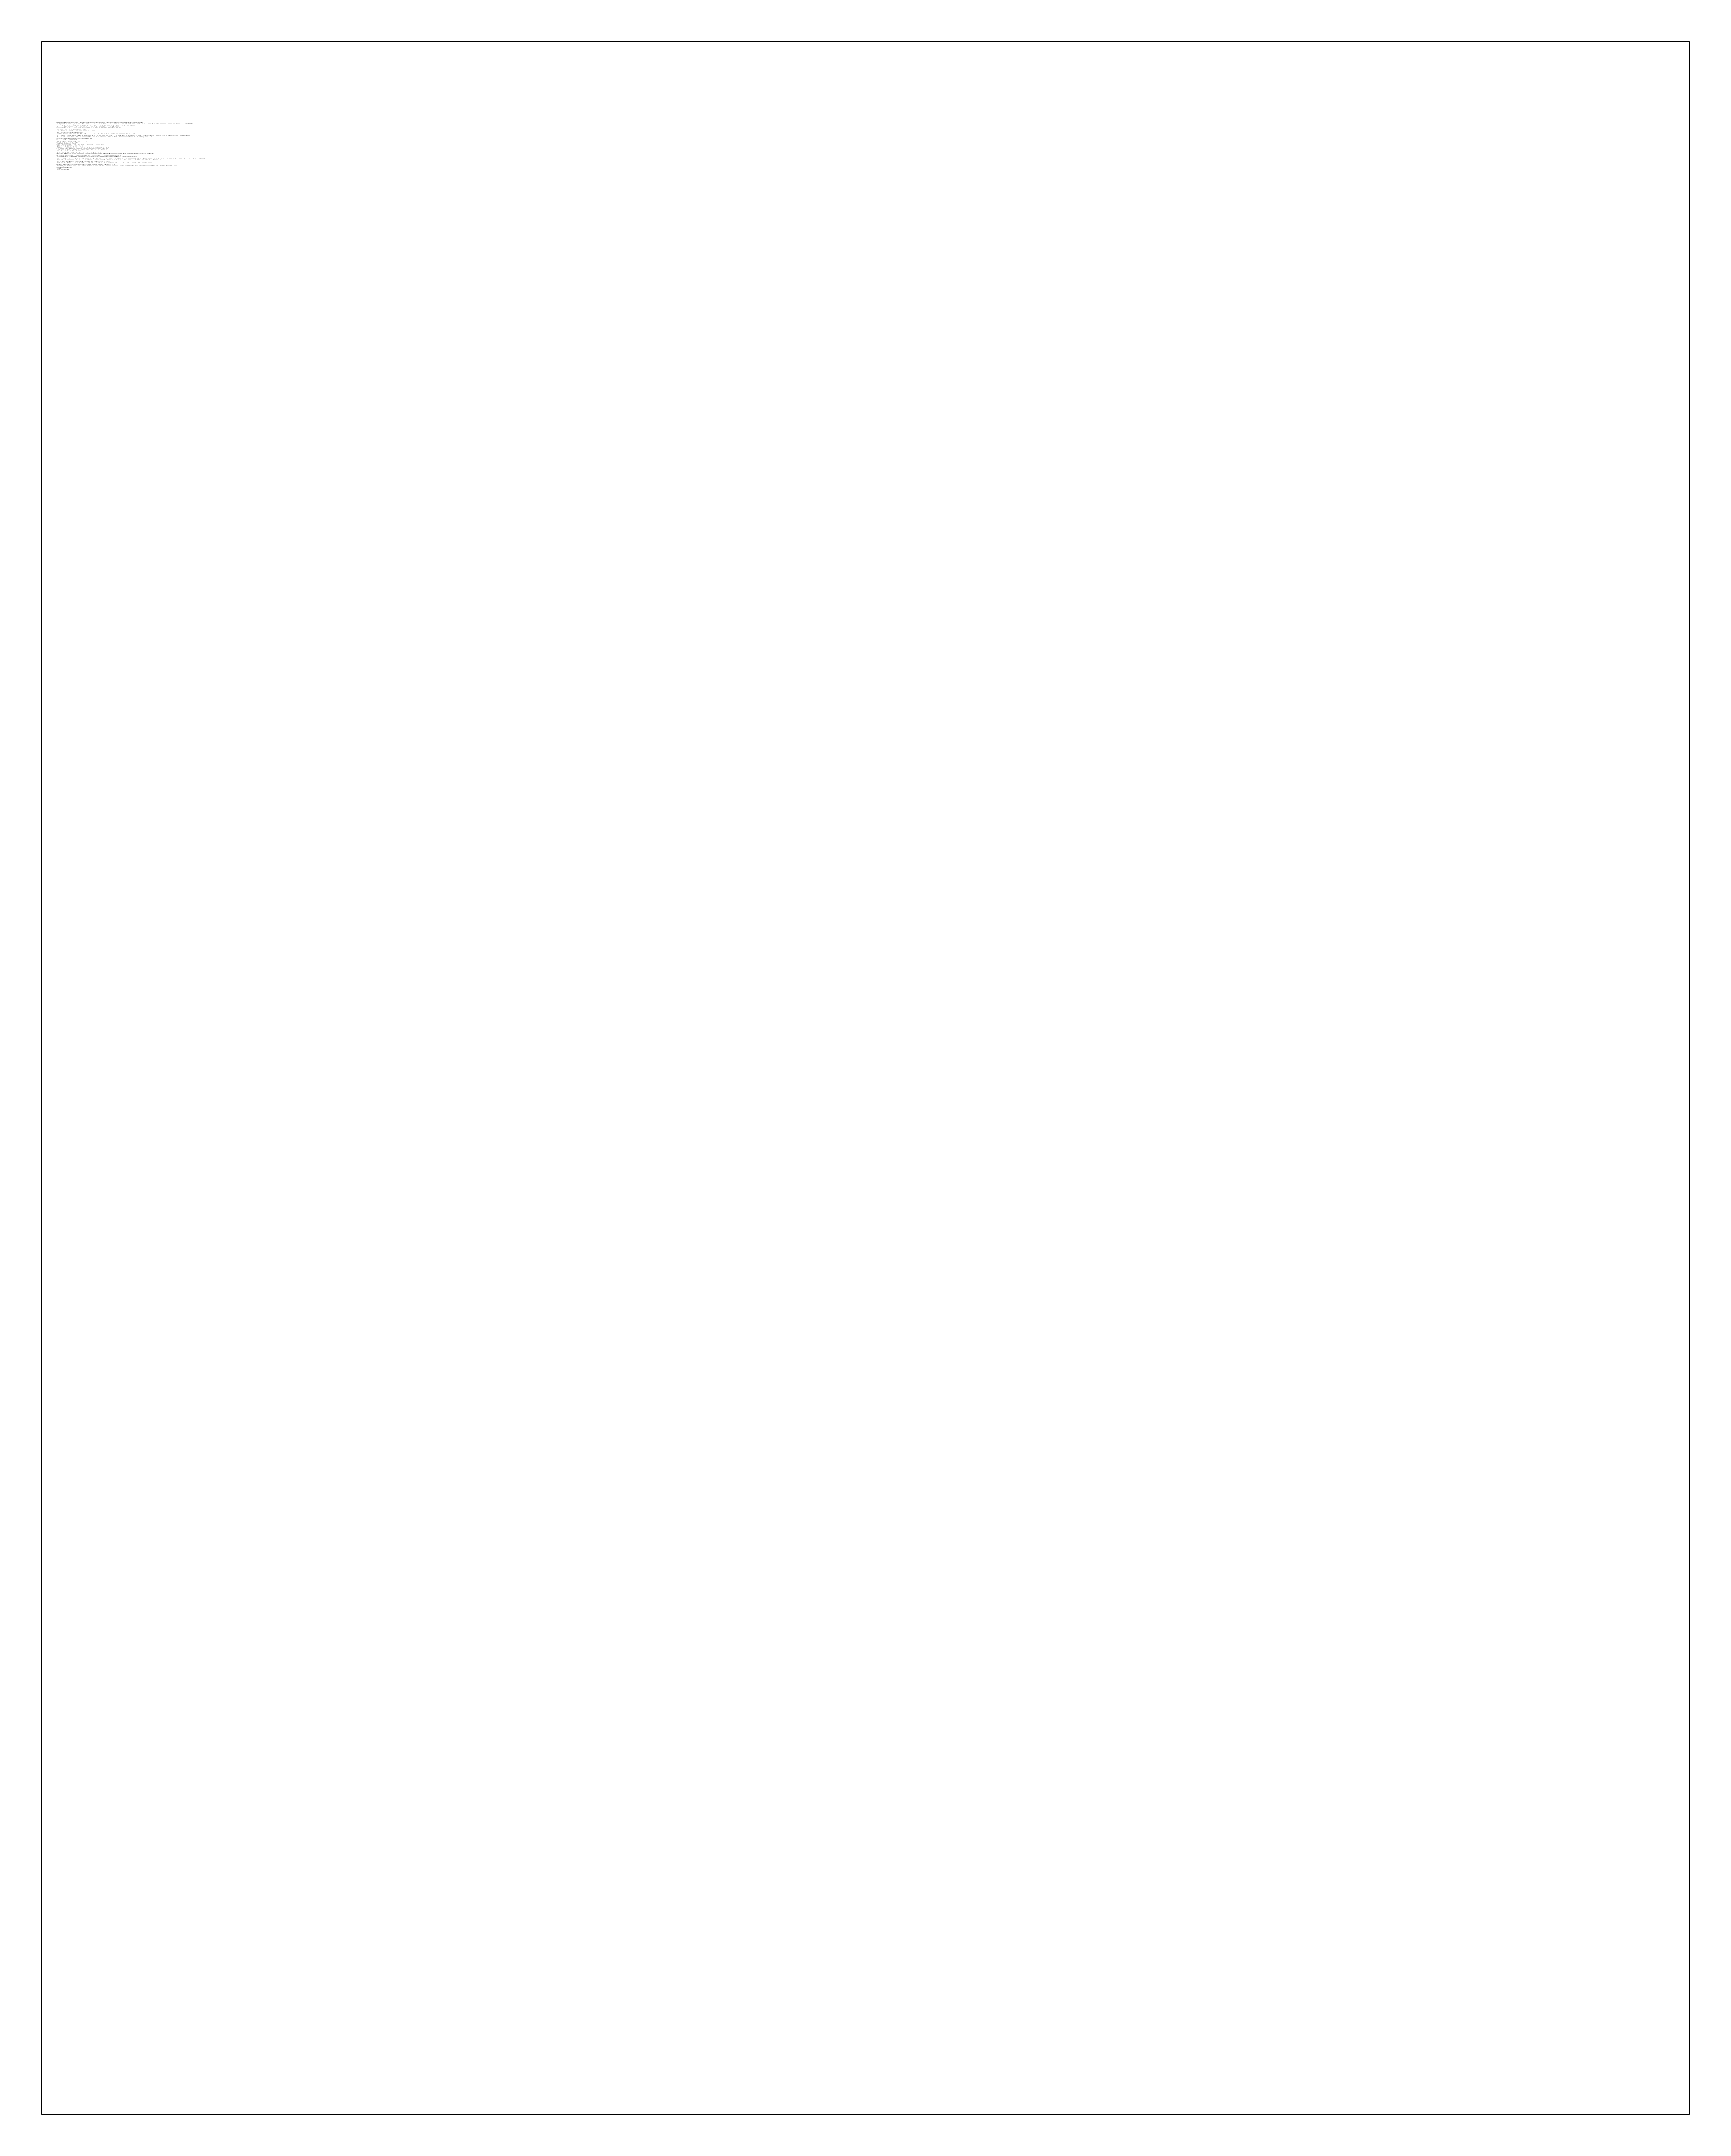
# Paper-space layout 'NOTES' of a CAD drawing. Header units: inches. Extents: x -0.4 to 8.1, y -0.6 to 10.1.
# The model-space entities are those that its viewports show. They can reach past a viewport. Long polylines and large blocks are cut down to what shows.
import ezdxf

# ---------------------------------------------------------------- set-up
doc = ezdxf.new("R2010")
doc.units = ezdxf.units.IN
doc.header["$LTSCALE"] = 10
doc.header["$MEASUREMENT"] = 0
doc.layers.add('A-TXT', color=222, linetype='CONTINUOUS')
doc.layers.add('VIEWPORT', color=14, linetype='CONTINUOUS', plot=False)
doc.styles.add('NCS', font='arial.ttf')

msp = doc.modelspace()

# ---------------------------------------------------------------- texts
at = {"layer": 'A-TXT', "insert": (3203, -283.5), "char_height": 0.25, "width": 864, "attachment_point": 1, "line_spacing_factor": 0.975, "style": 'NCS'}
msp.add_mtext('\\A1;\\pi-0.75,l0.75,t0.75;THE STRUCTURAL DESIGN INCLUDES COMPONENTS BY DELTEC ONLY.  UNLESS OTHERWISE NOTED, ADDITIONS TO THE STRUCTURE BY OTHERS SHALL BE DESIGNED BY QUALIFIED PERSONS AND SHALL NOT IMPART ADDITIONAL LOADS TO THE DELTEC STRUCTURE.\\P\\pi0,l0,tz;\\P\\pi-0.75,l0.75,t0.75;ALL WALLS (INCLUDING DELTEC PERIMETER WALLS) ARE DRAWN AS ROUGH FRAMING.  ALL DIMENSIONS ARE TO ROUGH FRAMING ONLY.  VERIFY WALL FINISH THICKNESS TO MAINTAIN PROPER CLEARANCES. FIELD VERIFY ROOM LAYOUTS USING ALL PROVIDED DIMENSIONS. THE CONTRACTOR OR USER OF THIS PLAN ASSUMES FINAL RESPONSIBILITY TO MEET ALL APPLICABLE BUILDING CODES AND/OR ORDINANCES.\\P\\pi0,l0,tz;\\P\\pi-0.75,l0.75,t0.75;ROOF TRUSSES MAY NOT BE CUT OR MODIFIED IN ANY WAY OR THE DELTEC WARRANTY WILL BE VOID. [TRUSS TAILS (EXTERIOR OF WALL PANEL) MAY BE CUT TO ALLOW FOR FLUE CLEARANCE IF FLUE IS PLACED EXTERIOR OF WALL PANEL.]\\P\\PSQUARE FOOTAGE OF ROOMS SHOWN IS APPROXIMATE FLOOR AREA ONLY (CLOSETS, TUBS, CABINETS, ETC. ARE INCLUDED IN THIS FIGURE).  DOES NOT INCLUDE INTERIOR OR EXTERIOR WALLS.\\P\\pi0,l0,tz;\\P\\P\\pi-0.75,l0.75,t0.75;OWNER/CONTRACTOR RESPONSIBLE FOR FINISHED GARAGE MEETING ALL LOCAL CODES.\\P\\POWNER/CONTRACTOR RESPONSIBLE FOR MEETING EGRESS & GLAZING CODES FOR ALL WINDOWS/DOORS BY OTHERS.\\P\\PRADIANT FOIL BARRIER IS NOT COMPATIBLE WITH SPRAYED FOAM INSULATION.\\P\\P\\pt17,34;LOFT AND ASSOCIATED STAIRS AND SUPPORTS SHALL BE DESIGNED, ENGINEERED, AND BUILT^IBY OTHERS.  LOFT MAY NOT RELY ON ANY PORTION OF THE DELTEC WALLS, ROOF, OR FLOOR^IFOR BEARING, SUPPORT, OR STABILIZATION.\\P\\pi0,l0,tz;\\P\\pi-0.75,l0.75,t0.75;SKYLIGHTS AND SUN TUNNELS ARE SHOWN IN APPROXIMATE LOCATIONS.  FINAL LOCATION ALWAYS SUBJECT TO PROPER CLEARANCES AND FLAT SURFACE AREA ON ALL SIDES THAT IS REQUIRED FOR INSTALLATION OF UNIT IN ACCORDANCE WITH MANUFACTURER\'S INSTRUCTIONS.  PLEASE NOTE:  THE ROOF TRUSSES CAN NOT BE CUT OR MODIFIED IN ANY WAY OR THE DELTEC WARRANTY WILL BE VOID. \\P\\pi0,l0,tz;\\P\\pi-0.75,l0.75,t0.75;ANY POINT LOADING ASSOCIATED WITH SPIRAL STAIRS OR ELEVATORS MUST PASS THROUGH THE DELTEC FLOOR SYSTEM TO SUITABLE BEARING BELOW.  FLOOR TRUSSES CANNOT BE CUT IN ANY WAY OR THE DELTEC WARRANTY WILL BE VOID. FOOTER MAY BE REQUIRED PER LOCAL CODE.\\P\\pi0,l0,tz;\\P\\pi-0.75,l0.75,t0.75;DECK BEAMS TO SUPPORT DECK ONLY. DECK AND DECK BEAMS CANNOT SUPPORT STRUCTURE BY OTHERS.\\P\\PALL DOORS AND/OR WINDOWS MULLED TO DOORS SHIPPED LOOSE.\\P\\pi0,l0,tz;\\P\\pi-0.75,l0.75,t0.75;WINDOW SIZE, LOCATION, AND QUANTITY TO BE DETERMINED UPON ENGINEERING REVIEW\\P\\pi0,l0,tz;\\P\\pi-0.75,l0.75,t0.75;ALL DELTEC ENERGY WALLS REQUIRE 5/8" GYPSUM WALL BOARD.\\P\\pi0,l0,tz;\\P\\pi-0.75,l0.75,t0.75;THIS PORTION OF WING/CONNECTOR TO BE BUILT ON SITE BY OTHERS TO ENSURE ACCURATE FIT OF DELTEC WING/CONNECTOR WALL PANELS.\\P\\pi0,l0,tz;\\P\\pi-0.75,l0.75,t0.75;FLOOR IN THIS AREA TO BE DESIGNED, SUPPLIED, AND BUILT ON SITE BY OTHERS.\\P\\pi0,l0,tz;\\P\\pi-0.75,l0.75,t0.75;NO 4"Ø DRAIN PENETRATIONS WITHIN PLUMBING CIRCLE.  WEB-TEC FLOOR TRUSSES CANNOT BE CUT OR MODIFIED IN ANY WAY OR THE DELTEC WARRANTY WILL BE VOID.\\P\\pi0,l0,tz;\\P\\pi-0.75,l0.75,t0.75;CONTRACTOR TO INSTALL 5/8" THICK TRUSS STIFFENER ON WEB-TEC TRUSSES AT GARAGE DOOR.  STIFFENER TO BE DELTEC SUPPLIED AND FIELD APPLIED.\\P\\pi0,l0,tz;\\P\\pi-0.75,l0.75,t0.75;ELEVATOR CHASE TO BE DESIGNED, SUPPLIED, AND BUILT ON-SITE BY OTHERS.\\P\\pi0,l0,tz;\\P\\pi-0.75,l0.75,t0.75;KICKOUT/BUMPOUT, AND ANY REQUIRED ROOF AND/OR FLOOR EXTENSION, TO BE DESIGNED, SUPPLIED, AND BUILT ON-SITE BY OTHERS.\\P\\pi0,l0,tz;\\P\\pi-0.75,l0.75,t0.75;SELECTION OF BOTH FIBER CEMENT SIDING AND WINDOWS THAT UTILIZE CURVED OR ARCHED WINDOW SHAPES WILL REQUIRE CURVED OR ARCHED WINDOW TRIM TO BE DESIGNED, CUT, ASSEMBLED, FINISHED, AND INSTALLED ON SITE FROM STANDARD, DIMENSIONAL MIRATEC TRIM MATERIAL.\\P\\pi0,l0,tz;\\P\\pi-0.75,l0.75,t0.75;FINAL LOCATION OF SOLAR PANELS TO BE VERIFIED ON-SITE. REFER TO POWER PARTNER SOLAR INSTALLATION MANUAL FOR INFORMATION ON PROPER PLACEMENT AND ORIENTATION OF PANELS.\\P\\pi0,l0,tz;\\P\\pi-0.75,l0.75,t0.75;STEEL PIPE CENTER SUPPORT COLUMN MAY BE REQUIRED TO SUPPORT ROOF SYSTEM DUE TO ADDITIONAL SNOW LOAD. LOADING SHOULD TRANSFER TO FLOOR ADAPTER THROUGH LOWER LEVEL SUPPORT POLE AND FOOTER OF FOUNDATION.\\P\\pi0,l0,tz;\\P\\pi-0.75,l0.75,t0.75;CUSTOMER HAS SPECIFIED THAT RADIANT FLOOR HEATING IS TO BE USED.  THE SPECIFIED WEIGHT HAS BEEN SUPPLIED BY THE CUSTOMER AND INCLUDED IN THE TOP CHORD DEAD LOAD IN THE FLOOR LOAD INFORMATION SECTION.  RADIANT FLOORING MAY REQUIRE RAISING THE MOUNTING HEIGHT OF DOORS OR ADDING A SECOND BOTTOM PLATE TO WALL PANELS TO ACCOMMODATE DEPTH OF GYPSUM FOR RADIANT FLOOR HEATING EMBEDMENT.\\P\\pi0,l0,tz;\\P\\pi-0.75,l0.75,t0.75;PANELS __ - __ TO BE __" MASONRY (OR 10-1/4" SUPERIOR) WALLS. PANELS __-__ TO BE DELTEC WALL PANELS. IN ORDER FOR SILL PLATE OF MASONRY WALLS TO ALIGN WITH TOP OF DELTEC WALLS - SPECIAL CONSIDERATION SHOULD BE TAKEN; ACTUAL HEIGHT OF DELTEC WALLS ARE 8\'-11" FROM SLAB TO TOP OF WALL.\\P\\pi0,l0,tz;\\P\\pi-0.75,l0.75,t0.75;{\\H0.99998x;CUSTOM PICTURE ROUGH OPENINGS ARE 1/2" WIDER THAN STANDARD SIZE WINDOWS ABOVE/BELOW IN ORDER TO FACILITATE FRAMING AND TRIM INSTALLATION.\\P\\pi0,l0,tz;\\P\\pi-0.75,l0.75,t0.75;SITE FRAMED WALLS SHALL BE 2X6 SPF NO. 2 AT 16" O.C. WITH P.T. 2X6 SYP SILL PLATE AND DOUBLE 2X6 TOP PLATES.  INSTALL CONTINUOUS 2X6 HORIZONTAL BLOCKING AT MID-HEIGHT OR AT 5\'-0" O.C. MAX.  HEADERS FOR WINDOW/DOOR OPENINGS (6\'-2" MAX.) SHALL BE (2) 2X10 SYP NO. 1.\\P\\pi0,l0,tz;\\P\\pi-0.75,l0.75,t0.75;THIS WALL SEPARATES CONDITIONED SPACE FROM UNCONDITIONED SPACE.  BUILDER TO INSTALL BLOCKING ABOVE WALL (AT FLOOR SYSTEM) TO ENSURE A SOLID AIR BARRIER.\\P\\pi0,l0,tz;\\P\\pi-0.75,l0.75,t0.75;CUSTOMER WILL REQUIRE ONE OR MORE ROOMS TO BE ADA COMPLIANT. FINAL ADA COMPLIANCE RELIES ON MANY ASPECTS OF THE EXTERIOR AND INTERIOR DESIGN, AND IS NOT LIMITED TO DETAILS SPECIFIED WITHIN THESE CONSTRUCTION DOCUMENTS OR SERVICES PROVIDED THROUGH DELTEC. OWNER/CONTRACTOR RESPONSIBLE FOR MEETING ADA CODES.\\P\\PSTAIRWAY INFORMATION (FOR REFERENCE ONLY):\\P^ITOTAL RISE:^J() RISERS @ ^J() TREADS @ 10" (EXCLUDING NOSING)}', dxfattribs=at)

psp = doc.layouts.new('NOTES')

# ---------------------------------------------------------------- viewports
at = {"layer": 'VIEWPORT', "view_target_point": (1200.469, 100.287)}
psp.add_viewport(center=(3.847, 4.755), size=(8.464, 10.649), view_center_point=(2433.273, -892.98), view_height=1104.3812, dxfattribs=at)

doc.saveas('drawing.dxf')
